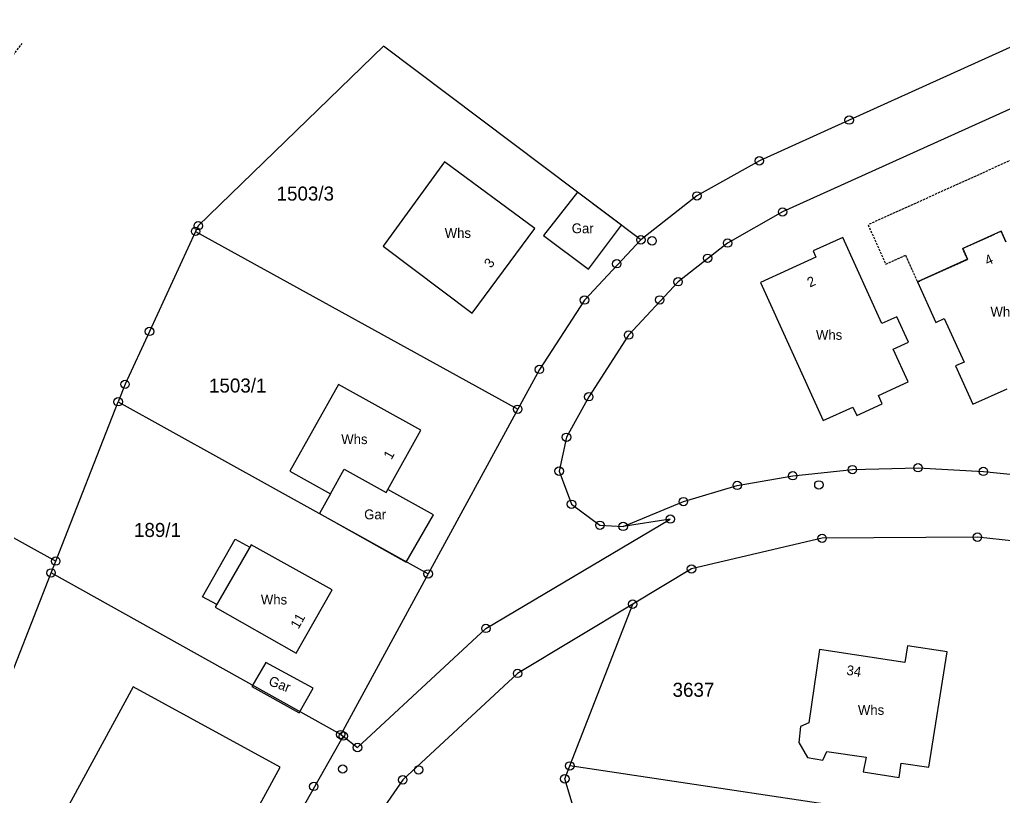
# Model space of a CAD drawing. Extents: x 2 to 3400072, y 373 to 5275873.
# Drawn here: x 3399896.9 to 3400002.1, y 5275783.1 to 5275866.2 of the extents above; entities that cross this region are included whole.
import ezdxf

# ---------------------------------------------------------------- set-up
doc = ezdxf.new("R2010")
doc.units = 0
for name, pattern in [('1600_2028', [0]), ('1600_2032', [0.5, 0.25, 0, 0, -0.25]), ('1600_2505', [0]), ('1600_2507', [0]), ('1600_2515', [0])]:
    doc.linetypes.add(name, pattern=pattern)
doc.layers.get('0').update_dxf_attribs({"color": 1, "linetype": 'CONTINUOUS'})
for name, color, linetype in [('FLURSTÜCKE_GRENZPUNKTE', 255, 'CONTINUOUS'), ('GEBÄUDE', 255, 'CONTINUOUS'), ('LAGEBEZEICHNUNGEN', 255, 'CONTINUOUS'), ('MIGRATIONSOBJEKTE', 7, 'CONTINUOUS'), ('VERKEHR', 255, 'CONTINUOUS')]:
    doc.layers.add(name, color=color, linetype=linetype)
doc.styles.add('FLURSTÜCKSNUMMER_-_K_10_70', font='txt')
doc.styles.add('FLURSTÜCKSNUMMER__SCHRÄGST', font='txt')
doc.styles.add('GEBÄUDEFUNKTION__NUR_BW_', font='txt')
doc.styles.add('SONSTIGER_TEXT__BEZEICHNUN', font='txt')

# ---------------------------------------------------------------- blocks, each defined once
blk = doc.blocks.new('GRENZPUNKT_MIT_ABMARKUNG__')
at = {"color": 0}
blk.add_circle((0, 0), 0.5, dxfattribs=at)
blk = doc.blocks.new('*U40')
at = {"layer": 'GEBÄUDE', "color": 7, "linetype": 'BYBLOCK', "style": 'GEBÄUDEFUNKTION__NUR_BW_'}
blk.add_text('Whs', height=1.05, rotation=0.0091, dxfattribs=at).set_placement((3399986.44, 5275791.92))
blk = doc.blocks.new('*U57')
at = {"layer": 'GEBÄUDE', "color": 7, "linetype": 'BYBLOCK', "style": 'GEBÄUDEFUNKTION__NUR_BW_'}
blk.add_text('Whs', height=1.05, rotation=0.0091, dxfattribs=at).set_placement((3399981.96, 5275832.01))
blk = doc.blocks.new('*U58')
at = {"layer": 'GEBÄUDE', "color": 7, "linetype": 'BYBLOCK', "style": 'GEBÄUDEFUNKTION__NUR_BW_'}
blk.add_text('Whs', height=1.05, rotation=0.0091, dxfattribs=at).set_placement((3400000.6, 5275834.49))
blk = doc.blocks.new('*U61')
at = {"layer": 'GEBÄUDE', "color": 7, "linetype": 'BYBLOCK', "style": 'GEBÄUDEFUNKTION__NUR_BW_'}
blk.add_text('Whs', height=1.05, rotation=0.0091, dxfattribs=at).set_placement((3399942.3, 5275842.9))
blk = doc.blocks.new('*U62')
at = {"layer": 'GEBÄUDE', "color": 7, "linetype": 'BYBLOCK', "style": 'GEBÄUDEFUNKTION__NUR_BW_'}
blk.add_text('Whs', height=1.05, rotation=0.0091, dxfattribs=at).set_placement((3399931.25, 5275820.86))
blk = doc.blocks.new('*U68')
at = {"layer": 'GEBÄUDE', "color": 7, "linetype": 'BYBLOCK', "style": 'GEBÄUDEFUNKTION__NUR_BW_'}
blk.add_text('Whs', height=1.05, rotation=0.0091, dxfattribs=at).set_placement((3399922.66, 5275803.72))
blk = doc.blocks.new('*U83')
at = {"layer": 'GEBÄUDE', "color": 7, "linetype": 'BYBLOCK', "style": 'GEBÄUDEFUNKTION__NUR_BW_'}
blk.add_text('Gar', height=1.05, rotation=0.0091, dxfattribs=at).set_placement((3399955.87, 5275843.4))
blk = doc.blocks.new('*U84')
at = {"layer": 'GEBÄUDE', "color": 7, "linetype": 'BYBLOCK', "style": 'GEBÄUDEFUNKTION__NUR_BW_'}
blk.add_text('Gar', height=1.05, rotation=0.0091, dxfattribs=at).set_placement((3399933.7, 5275812.82))
blk = doc.blocks.new('*U87')
at = {"layer": 'GEBÄUDE', "color": 7, "linetype": 'BYBLOCK', "style": 'GEBÄUDEFUNKTION__NUR_BW_'}
blk.add_text('Gar', height=1.05, rotation=339.3085, dxfattribs=at).set_placement((3399923.4, 5275795.13))
blk = doc.blocks.new('*U101')
at = {"layer": 'LAGEBEZEICHNUNGEN', "color": 7, "linetype": 'BYBLOCK', "style": 'SONSTIGER_TEXT__BEZEICHNUN'}
blk.add_text('34', height=1.05, rotation=351.8094, dxfattribs=at).set_placement((3399985.17, 5275796.2))
blk = doc.blocks.new('*U116')
at = {"layer": 'LAGEBEZEICHNUNGEN', "color": 7, "linetype": 'BYBLOCK', "style": 'SONSTIGER_TEXT__BEZEICHNUN'}
blk.add_text('2', height=1.05, rotation=24.3788, dxfattribs=at).set_placement((3399981.31, 5275837.59))
blk = doc.blocks.new('*U117')
at = {"layer": 'LAGEBEZEICHNUNGEN', "color": 7, "linetype": 'BYBLOCK', "style": 'SONSTIGER_TEXT__BEZEICHNUN'}
blk.add_text('4', height=1.05, rotation=24.3456, dxfattribs=at).set_placement((3400000.28, 5275839.93))
blk = doc.blocks.new('*U120')
at = {"layer": 'LAGEBEZEICHNUNGEN', "color": 7, "linetype": 'BYBLOCK', "style": 'SONSTIGER_TEXT__BEZEICHNUN'}
blk.add_text('3', height=1.05, rotation=53.2968, dxfattribs=at).set_placement((3399947.25, 5275839.61))
blk = doc.blocks.new('*U121')
at = {"layer": 'LAGEBEZEICHNUNGEN', "color": 7, "linetype": 'BYBLOCK', "style": 'SONSTIGER_TEXT__BEZEICHNUN'}
blk.add_text('1', height=1.05, rotation=61.0579, dxfattribs=at).set_placement((3399936.61, 5275819.13))
blk = doc.blocks.new('*U135')
at = {"layer": 'LAGEBEZEICHNUNGEN', "color": 7, "linetype": 'BYBLOCK', "style": 'SONSTIGER_TEXT__BEZEICHNUN'}
blk.add_text('11', height=1.05, rotation=60.5629, dxfattribs=at).set_placement((3399926.67, 5275801.02))
blk = doc.blocks.new('*U196')
at = {"layer": 'FLURSTÜCKE_GRENZPUNKTE', "color": 7, "linetype": 'BYBLOCK', "style": 'FLURSTÜCKSNUMMER_-_K_10_70'}
blk.add_text('3637', height=1.5, rotation=0.0091, dxfattribs=at).set_placement((3399966.64, 5275793.85))
blk = doc.blocks.new('*U213')
at = {"layer": 'FLURSTÜCKE_GRENZPUNKTE', "color": 7, "linetype": 'BYBLOCK', "style": 'FLURSTÜCKSNUMMER__SCHRÄGST'}
blk.add_text('1503/3', height=1.5, rotation=0.0091, dxfattribs=at).set_placement((3399924.34, 5275846.89))
blk = doc.blocks.new('*U214')
at = {"layer": 'FLURSTÜCKE_GRENZPUNKTE', "color": 7, "linetype": 'BYBLOCK', "style": 'FLURSTÜCKSNUMMER__SCHRÄGST'}
blk.add_text('1503/1', height=1.5, rotation=0.0091, dxfattribs=at).set_placement((3399917.12, 5275826.37))
blk = doc.blocks.new('*U222')
at = {"layer": 'FLURSTÜCKE_GRENZPUNKTE', "color": 7, "linetype": 'BYBLOCK', "style": 'FLURSTÜCKSNUMMER__SCHRÄGST'}
blk.add_text('189/1', height=1.5, rotation=0.0091, dxfattribs=at).set_placement((3399909.11, 5275810.93))

msp = doc.modelspace()

# ---------------------------------------------------------------- linework, layer by layer
at = {"layer": 'FLURSTÜCKE_GRENZPUNKTE', "color": 7, "linetype": '1600_2028'}
for p, q in [((3400009.25, 5275866.23), (3399985.51, 5275855.49)), ((3400020.77, 5275864.87), (3399978.39, 5275845.67)), ((3399935.76, 5275863.38), (3399915.97, 5275844.2)), ((3399963.26, 5275842.69), (3399935.76, 5275863.38)), ((3399985.51, 5275855.49), (3399975.91, 5275851.14)), ((3399975.91, 5275851.14), (3399969.25, 5275847.39)), ((3399969.25, 5275847.39), (3399963.26, 5275842.69)), ((3399978.39, 5275845.67), (3399972.52, 5275842.35)), ((3399915.69, 5275843.6), (3399910.76, 5275832.91)), ((3399915.97, 5275844.2), (3399915.69, 5275843.6)), ((3399915.69, 5275843.6), (3399950.1, 5275824.58)), ((3399838.19, 5275842.7), (3399900.75, 5275808.36)), ((3399963.26, 5275842.69), (3399957.23, 5275836.26)), ((3399972.52, 5275842.35), (3399967.23, 5275838.21)), ((3399967.23, 5275838.21), (3399961.94, 5275832.51)), ((3399957.23, 5275836.26), (3399952.42, 5275828.84)), ((3399910.76, 5275832.91), (3399908.15, 5275827.25)), ((3399961.94, 5275832.51), (3399957.69, 5275825.92)), ((3399952.42, 5275828.84), (3399950.1, 5275824.58)), ((3399908.15, 5275827.25), (3399907.42, 5275825.39)), ((3399957.69, 5275825.92), (3399955.31, 5275821.59)), ((3399900.75, 5275808.36), (3399907.42, 5275825.39)), ((3399907.42, 5275825.39), (3399940.53, 5275806.98)), ((3399950.1, 5275824.58), (3399940.53, 5275806.98)), ((3399955.31, 5275821.59), (3399954.53, 5275817.97)), ((3399985.85, 5275818.13), (3399992.86, 5275818.33)), ((3399992.86, 5275818.33), (3399999.84, 5275817.94)), ((3399954.53, 5275817.97), (3399955.84, 5275814.43)), ((3399973.55, 5275816.45), (3399979.48, 5275817.48)), ((3399979.48, 5275817.48), (3399985.85, 5275818.13)), ((3399999.84, 5275817.94), (3400011.27, 5275816.81)), ((3399967.8, 5275814.71), (3399973.55, 5275816.45)), ((3399955.84, 5275814.43), (3399958.88, 5275812.19)), ((3399961.36, 5275812.06), (3399967.8, 5275814.71)), ((3399946.7, 5275801.16), (3399966.4, 5275812.85)), ((3399958.88, 5275812.19), (3399961.36, 5275812.06)), ((3399966.4, 5275812.85), (3399961.36, 5275812.06)), ((3399982.61, 5275810.79), (3399968.66, 5275807.51)), ((3399999.2, 5275810.91), (3399982.61, 5275810.79)), ((3400010.36, 5275809.73), (3399999.2, 5275810.91)), ((3399900.25, 5275807.09), (3399900.75, 5275808.36)), ((3399893.93, 5275790.96), (3399900.25, 5275807.09)), ((3399931.19, 5275789.81), (3399900.25, 5275807.09)), ((3399940.53, 5275806.98), (3399931.19, 5275789.81)), ((3399968.66, 5275807.51), (3399962.38, 5275803.75)), ((3399962.38, 5275803.75), (3399950.09, 5275796.35)), ((3399955.67, 5275786.46), (3399962.38, 5275803.75)), ((3399932.98, 5275788.43), (3399946.7, 5275801.16)), ((3399950.09, 5275796.35), (3399937.82, 5275784.97)), ((3399931.19, 5275789.81), (3399931.47, 5275789.65)), ((3399931.47, 5275789.65), (3399915.91, 5275762.28)), ((3399931.47, 5275789.65), (3399932.98, 5275788.43)), ((3399955.13, 5275785.08), (3399955.67, 5275786.46)), ((3400010.46, 5275778.27), (3399955.67, 5275786.46)), ((3399937.82, 5275784.97), (3399925.71, 5275767.45)), ((3399959.18, 5275771.64), (3399955.13, 5275785.08))]:
    msp.add_line(p, q, dxfattribs=at)
at = {"layer": 'GEBÄUDE', "color": 7, "linetype": '1600_2032'}
for p, q in [((3399890.4, 5275854.98), (3399897.16, 5275863.67)), ((3400019.43, 5275858.74), (3399987.52, 5275844.3)), ((3399987.52, 5275844.3), (3399989.41, 5275840.08)), ((3399997.63, 5275841.77), (3400001.73, 5275843.62)), ((3400001.73, 5275843.62), (3400002.25, 5275842.47)), ((3399998.16, 5275840.61), (3399997.63, 5275841.77)), ((3399989.41, 5275840.08), (3399991.51, 5275841.04)), ((3399991.51, 5275841.04), (3399992.81, 5275838.19)), ((3399992.81, 5275838.19), (3399998.16, 5275840.61))]:
    msp.add_line(p, q, dxfattribs=at)
at = {"layer": 'GEBÄUDE', "color": 7, "linetype": '1600_2505'}
for p, q in [((3399942.29, 5275851.04), (3399935.73, 5275842.03)), ((3399951.92, 5275843.92), (3399942.29, 5275851.04)), ((3399956.5, 5275847.78), (3399952.87, 5275843.14)), ((3399961.18, 5275844.26), (3399956.5, 5275847.78)), ((3399945.25, 5275834.85), (3399951.92, 5275843.92)), ((3399957.65, 5275839.57), (3399961.18, 5275844.26)), ((3400001.73, 5275843.62), (3399997.63, 5275841.77)), ((3400002.25, 5275842.47), (3400001.73, 5275843.62)), ((3399952.87, 5275843.14), (3399957.65, 5275839.57)), ((3399984.82, 5275842.96), (3399981.65, 5275841.53)), ((3399988.99, 5275833.74), (3399984.82, 5275842.96)), ((3399935.73, 5275842.03), (3399945.25, 5275834.85)), ((3399981.65, 5275841.53), (3399981.96, 5275840.83)), ((3399997.63, 5275841.77), (3399998.16, 5275840.61)), ((3399981.96, 5275840.83), (3399976.04, 5275838.15)), ((3399998.16, 5275840.61), (3399992.81, 5275838.19)), ((3399976.04, 5275838.15), (3399982.73, 5275823.39)), ((3399992.81, 5275838.19), (3399994.76, 5275833.87)), ((3399990.6, 5275834.47), (3399988.99, 5275833.74)), ((3399991.84, 5275831.74), (3399990.6, 5275834.47)), ((3399994.76, 5275833.87), (3399995.67, 5275834.29)), ((3399995.67, 5275834.29), (3399997.79, 5275829.63)), ((3399990.22, 5275831.01), (3399991.84, 5275831.74)), ((3399991.81, 5275827.5), (3399990.22, 5275831.01)), ((3399997.79, 5275829.63), (3399996.88, 5275829.21)), ((3399996.88, 5275829.21), (3399998.73, 5275825.13)), ((3399930.95, 5275827.22), (3399925.77, 5275817.96)), ((3399939.74, 5275822.34), (3399930.95, 5275827.22)), ((3399988.63, 5275826.06), (3399991.81, 5275827.5)), ((3399998.73, 5275825.13), (3400002.39, 5275826.78)), ((3399989.04, 5275825.15), (3399988.63, 5275826.06)), ((3399982.73, 5275823.39), (3399985.9, 5275824.82)), ((3399985.9, 5275824.82), (3399986.32, 5275823.91)), ((3399986.32, 5275823.91), (3399989.04, 5275825.15)), ((3399936.24, 5275816.01), (3399939.74, 5275822.34)), ((3399930.09, 5275815.54), (3399931.57, 5275818.18)), ((3399931.57, 5275818.18), (3399936.06, 5275815.69)), ((3399925.77, 5275817.96), (3399930.09, 5275815.54)), ((3399930.09, 5275815.54), (3399928.91, 5275813.43)), ((3399936.06, 5275815.69), (3399936.24, 5275816.01)), ((3399941.09, 5275813.3), (3399936.24, 5275816.01)), ((3399928.91, 5275813.43), (3399938.2, 5275808.24)), ((3399938.2, 5275808.24), (3399941.09, 5275813.3)), ((3399921.61, 5275810.11), (3399917.78, 5275803.42)), ((3399930.27, 5275805.3), (3399921.61, 5275810.11)), ((3399926.44, 5275798.5), (3399930.27, 5275805.3)), ((3399917.78, 5275803.42), (3399926.44, 5275798.5)), ((3399991.74, 5275799.29), (3399991.46, 5275797.5)), ((3399995.96, 5275798.65), (3399991.74, 5275799.29)), ((3399982.33, 5275798.92), (3399981.18, 5275791.06)), ((3399991.46, 5275797.5), (3399982.33, 5275798.92)), ((3399994.01, 5275786.32), (3399995.96, 5275798.65)), ((3399923.19, 5275797.52), (3399921.7, 5275794.94)), ((3399928.24, 5275794.78), (3399923.19, 5275797.52)), ((3399909.03, 5275794.92), (3399897.05, 5275772.97)), ((3399924.73, 5275786.33), (3399909.03, 5275794.92)), ((3399921.7, 5275794.94), (3399926.74, 5275792.14)), ((3399926.74, 5275792.14), (3399928.24, 5275794.78)), ((3399981.18, 5275791.06), (3399980.29, 5275790.66)), ((3399980.29, 5275790.66), (3399980.13, 5275788.97)), ((3399980.13, 5275788.97), (3399981.06, 5275787.35)), ((3399982.7, 5275787.07), (3399983.12, 5275788.01)), ((3399983.12, 5275788.01), (3399987.33, 5275787.39)), ((3399981.06, 5275787.35), (3399982.7, 5275787.07)), ((3399987.33, 5275787.39), (3399987, 5275785.82)), ((3399990.85, 5275785.21), (3399991.05, 5275786.76)), ((3399991.05, 5275786.76), (3399994.01, 5275786.32)), ((3399912.77, 5275764.4), (3399924.73, 5275786.33)), ((3399987, 5275785.82), (3399990.85, 5275785.21))]:
    msp.add_line(p, q, dxfattribs=at)
at = {"layer": 'MIGRATIONSOBJEKTE', "color": 7, "linetype": '1600_2507'}
for p, q in [((3399916.44, 5275804.54), (3399919.92, 5275810.71)), ((3399921.47, 5275809.85), (3399917.95, 5275803.71)), ((3399919.92, 5275810.71), (3399921.47, 5275809.85)), ((3399917.95, 5275803.71), (3399916.44, 5275804.54))]:
    msp.add_line(p, q, dxfattribs=at)
at = {"layer": 'VERKEHR', "color": 253, "linetype": '1600_2515'}
for p, q in [((3400009.25, 5275866.23), (3399985.51, 5275855.49)), ((3399985.51, 5275855.49), (3399975.91, 5275851.14)), ((3399975.91, 5275851.14), (3399969.25, 5275847.39)), ((3399969.25, 5275847.39), (3399963.26, 5275842.69)), ((3399963.26, 5275842.69), (3399957.23, 5275836.26)), ((3399957.23, 5275836.26), (3399952.42, 5275828.84)), ((3399952.42, 5275828.84), (3399950.1, 5275824.58)), ((3399950.1, 5275824.58), (3399940.53, 5275806.98)), ((3399946.7, 5275801.16), (3399966.4, 5275812.85)), ((3399966.4, 5275812.85), (3399961.36, 5275812.06)), ((3399940.53, 5275806.98), (3399931.19, 5275789.81)), ((3399932.98, 5275788.43), (3399946.7, 5275801.16)), ((3399931.19, 5275789.81), (3399931.47, 5275789.65)), ((3399931.47, 5275789.65), (3399915.91, 5275762.28)), ((3399931.47, 5275789.65), (3399932.98, 5275788.43))]:
    msp.add_line(p, q, dxfattribs=at)

# ---------------------------------------------------------------- block references
at = {"layer": 'FLURSTÜCKE_GRENZPUNKTE', "color": 7, "xscale": 0.9, "yscale": 0.9, "zscale": 0.9}
for p in [(3399985.51, 5275855.49), (3399975.91, 5275851.14), (3399969.25, 5275847.39), (3399978.39, 5275845.67), (3399915.97, 5275844.2), (3399915.69, 5275843.6), (3399963.26, 5275842.69), (3399964.45, 5275842.59), (3399972.52, 5275842.35), (3399960.68, 5275840.14), (3399970.39, 5275840.72), (3399967.23, 5275838.21), (3399957.23, 5275836.26), (3399965.27, 5275836.27), (3399910.76, 5275832.91), (3399961.94, 5275832.51), (3399952.42, 5275828.84), (3399908.15, 5275827.25), (3399907.42, 5275825.39), (3399957.69, 5275825.92), (3399950.1, 5275824.58), (3399955.31, 5275821.59), (3399954.53, 5275817.97), (3399985.85, 5275818.13), (3399992.86, 5275818.33), (3399999.84, 5275817.94), (3399979.48, 5275817.48), (3399973.55, 5275816.45), (3399982.27, 5275816.5), (3399967.8, 5275814.71), (3399955.84, 5275814.43), (3399966.4, 5275812.85), (3399958.88, 5275812.19), (3399961.36, 5275812.06), (3399982.61, 5275810.79), (3399999.2, 5275810.91), (3399900.75, 5275808.36), (3399968.66, 5275807.51), (3399900.25, 5275807.09), (3399940.53, 5275806.98), (3399962.38, 5275803.75), (3399946.7, 5275801.16), (3399950.09, 5275796.35), (3399931.19, 5275789.81), (3399931.47, 5275789.65), (3399932.98, 5275788.43), (3399931.4, 5275786.13), (3399955.67, 5275786.46), (3399939.51, 5275786.03), (3399955.13, 5275785.08), (3399928.31, 5275784.27), (3399937.82, 5275784.97)]:
    msp.add_blockref('GRENZPUNKT_MIT_ABMARKUNG__', p, dxfattribs=at)
at = {"layer": 'VERKEHR', "color": 44, "linetype": 'BYBLOCK'}
for name in ['*U213', '*U83', '*U61', '*U120', '*U117', '*U116', '*U58', '*U57', '*U214', '*U62', '*U121', '*U84', '*U222', '*U68', '*U135', '*U101', '*U87', '*U196', '*U40']:
    msp.add_blockref(name, (0, 0), dxfattribs=at)

doc.saveas('drawing.dxf')
